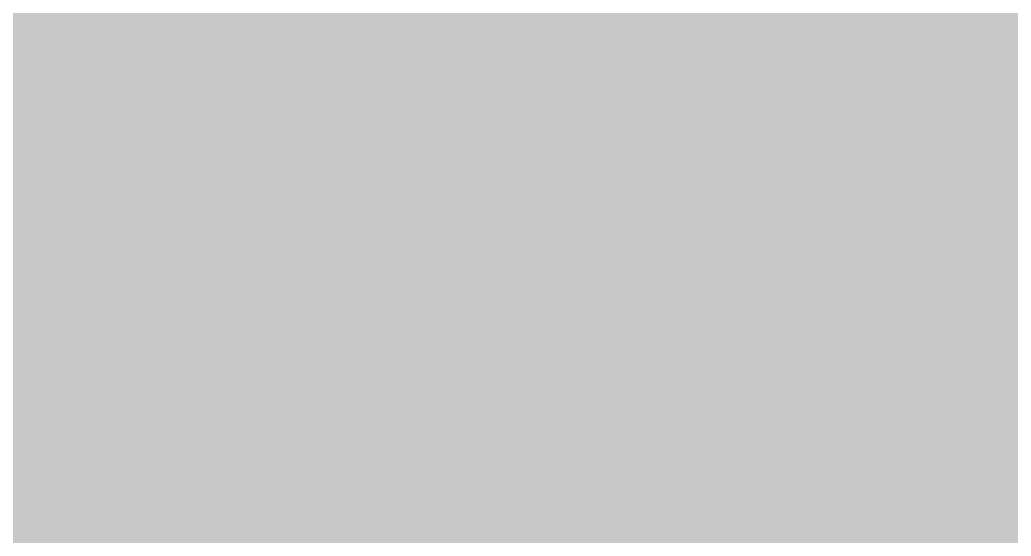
# Paper-space layout '01 Общая пространственная схема' of a CAD drawing. Header units: millimetres. Extents: x 10 to 584, y 10 to 410.
# Drawn here: x 386.776 to 387.707, y 275.307 to 275.792 of the extents above; entities that cross this region are included whole.
import ezdxf

# ---------------------------------------------------------------- set-up
doc = ezdxf.new("R2010")
doc.units = ezdxf.units.MM
doc.layers.add('P_FILL', color=7, linetype='Continuous', lineweight=0, true_color=0xe8e9e2)

psp = doc.layouts.new('01 Общая пространственная схема')

# ---------------------------------------------------------------- hatches: boundary and pattern name
at = {"layer": 'P_FILL', "true_color": 0x675e52}
h = psp.add_hatch(color=7, dxfattribs=at)
h.paths.add_polyline_path([(404.91559, 259.38359), (365.60811, 294.71288), (365.88347, 294.77179), (365.67069, 294.86834), (430.17169, 322.17357), (430.38456, 322.07694), (430.52837, 322.19554), (509.69959, 303.74186), (509.5557, 303.62326), (509.8575, 303.59989), (494.28703, 264.8897), (493.98532, 264.91298), (494.02794, 264.78003), (405.2335, 259.30946), (405.19087, 259.44241), (404.91559, 259.38359)])
h.paths.add_polyline_path([(405.36865, 259.58902), (493.72229, 265.03237), (509.21547, 303.55044), (430.43716, 321.91256), (366.25635, 294.74291), (405.36865, 259.58902)], flags=0)
at = {"layer": 'P_FILL', "true_color": 0x696054}
psp.add_hatch(color=7, dxfattribs=at).paths.add_polyline_path([(365.33274, 294.17712), (365.60811, 294.71288), (404.91559, 259.38359), (404.64023, 258.84783), (365.33274, 294.17712)])
at = {"layer": 'P_FILL', "true_color": 0xb69e7a}
for points in [[(386.95488, 275.35599), (386.48187, 275.78112), (386.48187, 277.35455), (386.95488, 276.92942), (386.95488, 275.35599)], [(387.42876, 274.92999), (386.95488, 275.35599), (386.95488, 276.92942), (387.42876, 276.50341), (387.42876, 274.92999)], [(387.90387, 276.07645), (387.90387, 274.50302), (387.42876, 274.92999), (387.42876, 276.50341), (387.90387, 276.07645)]]:
    psp.add_hatch(color=7, dxfattribs=at).paths.add_polyline_path(points)
at = {"layer": 'P_FILL', "true_color": 0xb3b4ad}
psp.add_hatch(color=7, dxfattribs=at).paths.add_polyline_path([(412.57956, 269.90074), (385.44387, 274.68762), (385.44387, 276.26096), (412.57956, 271.47417), (412.57956, 269.90074)])

doc.saveas('drawing.dxf')
